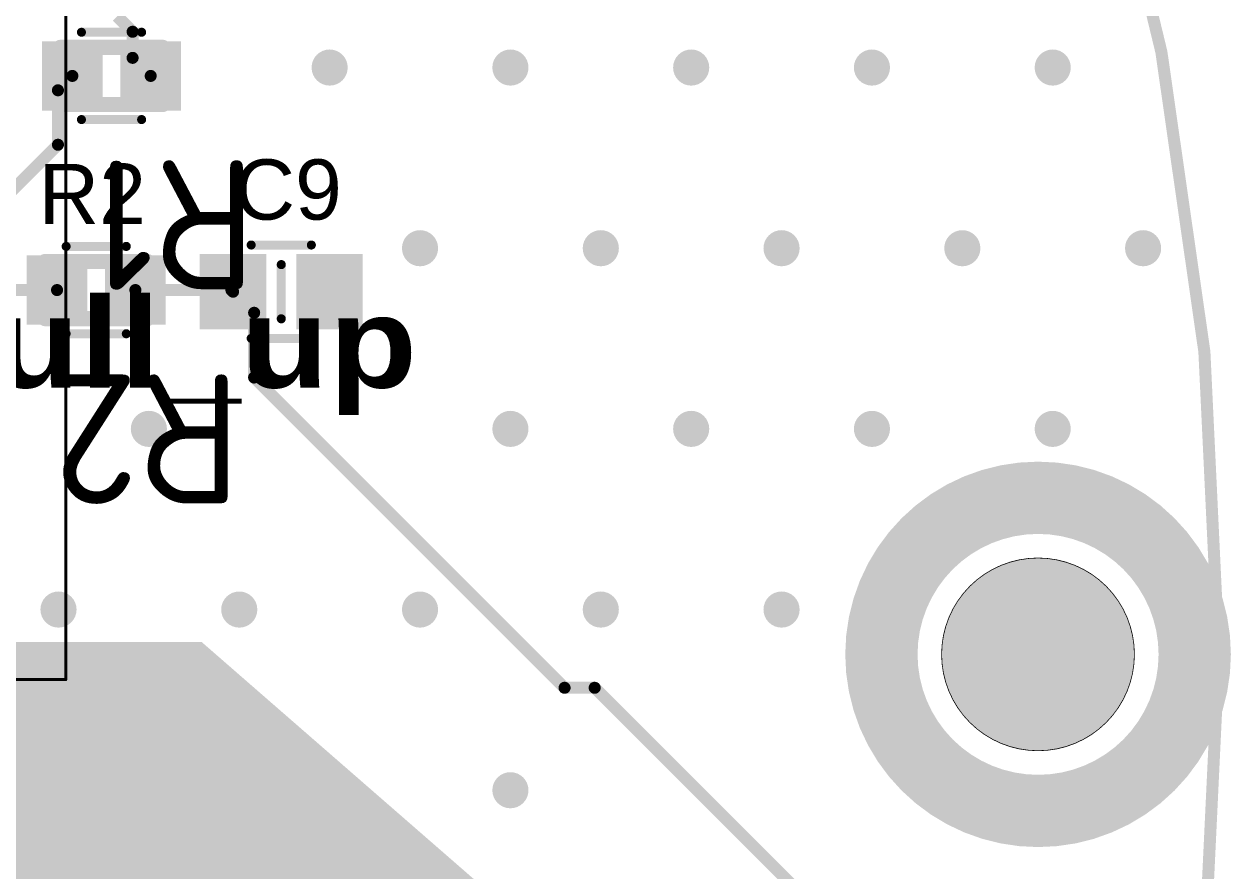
# Model space of a CAD drawing. Header units: inches. Extents: x 0 to 106, y 0 to 106.
# Drawn here: x 86.18 to 106.21, y 49.41 to 63.47 of the extents above; entities that cross this region are included whole.
import ezdxf

# ---------------------------------------------------------------- set-up
doc = ezdxf.new("R2010")
doc.units = ezdxf.units.IN
for name, color, linetype in [('Assembly Notes', 76, 'Continuous'), ('Board shape', 56, 'Continuous'), ('Bottom Layer', 5, 'Continuous'), ('Keep-Out Layer', 6, 'Continuous'), ('Mechanical 1', 6, 'Continuous'), ('Mechanical 13', 56, 'Continuous'), ('Mechanical 15', 56, 'Continuous'), ('Pad Holes', 156, 'Continuous'), ('Top Layer', 1, 'Continuous'), ('Top Overlay', 2, 'Continuous'), ('Top Paste', 8, 'Continuous'), ('Top Solder', 216, 'Continuous'), ('Via Holes', 16, 'Continuous')]:
    doc.layers.add(name, color=color, linetype=linetype)
doc.styles.add('Arial', font='', dxfattribs={"height": 0.2})
doc.styles.add('Arial Black', font='', dxfattribs={"height": 0.2})
doc.styles.add('GOST type B', font='', dxfattribs={"height": 0.2})
doc.styles.get('Arial').set_extended_font_data('Arial')
doc.styles.get('Arial Black').set_extended_font_data('Arial Black')
doc.styles.get('GOST type B').set_extended_font_data('GOST type B')

# ---------------------------------------------------------------- blocks, each defined once
blk = doc.blocks.new('M_____430450218_5')
at = {"layer": 'Top Layer'}
for points in [[(-0.635, 5.97), (0.635, 5.97), (0.635, 3.43), (-0.635, 3.43)], [(-5.6, 0.825), (-2.17, 0.825), (-2.17, -0.825), (-5.6, -0.825)], [(2.17, 0.825), (5.6, 0.825), (5.6, -0.825), (2.17, -0.825)], [(-0.635, -3.43), (0.635, -3.43), (0.635, -5.97), (-0.635, -5.97)]]:
    blk.add_hatch(color=1, dxfattribs=at).paths.add_polyline_path(points)
at = {"layer": 'Top Paste'}
for points in [[(-0.635, 5.97), (0.635, 5.97), (0.635, 3.43), (-0.635, 3.43)], [(-5.6, 0.825), (-2.17, 0.825), (-2.17, -0.825), (-5.6, -0.825)], [(2.17, 0.825), (5.6, 0.825), (5.6, -0.825), (2.17, -0.825)], [(-0.635, -3.43), (0.635, -3.43), (0.635, -5.97), (-0.635, -5.97)]]:
    blk.add_hatch(color=8, dxfattribs=at).paths.add_polyline_path(points)
at = {"layer": 'Top Solder'}
for points in [[(-0.711, 6.046), (0.711, 6.046), (0.711, 3.354), (-0.711, 3.354)], [(-5.676, 0.901), (-2.094, 0.901), (-2.094, -0.901), (-5.676, -0.901)], [(2.094, 0.901), (5.676, 0.901), (5.676, -0.901), (2.094, -0.901)], [(-0.711, -3.354), (0.711, -3.354), (0.711, -6.046), (-0.711, -6.046)]]:
    blk.add_hatch(color=216, dxfattribs=at).paths.add_polyline_path(points)
at = {"layer": 'Mechanical 13'}
for points in [[(-5.325, 5.6, 0.127, 0.127, 0), (-5.325, -5.6, 0.127, 0.127, 0)], [(-5.325, 5.6, 0.127, 0.127, 0), (5.325, 5.6, 0.127, 0.127, 0)], [(5.325, 5.6, 0.127, 0.127, 0), (5.325, -5.6, 0.127, 0.127, 0)], [(-0.454, -2.317, 0.127, 0.127, 0), (-0.054, -3.017, 0.127, 0.127, 0)], [(-0.454, -2.317, 0.127, 0.127, 0), (0.346, -2.317, 0.127, 0.127, 0)], [(0.346, -2.317, 0.127, 0.127, 0), (-0.054, -3.017, 0.127, 0.127, 0)], [(-5.325, -5.6, 0.127, 0.127, 0), (5.325, -5.6, 0.127, 0.127, 0)]]:
    blk.add_lwpolyline(points, format="xyseb", dxfattribs=at)
for points in [[(-5.357, 5.6, 0.0635, 0.0635, 1), (-5.293, 5.6, 0.0635, 0.0635, 1)], [(-5.357, 5.6, 0.0635, 0.0635, 1), (-5.293, 5.6, 0.0635, 0.0635, 1)], [(5.293, 5.6, 0.0635, 0.0635, 1), (5.357, 5.6, 0.0635, 0.0635, 1)], [(5.293, 5.6, 0.0635, 0.0635, 1), (5.357, 5.6, 0.0635, 0.0635, 1)], [(-0.486, -2.317, 0.0635, 0.0635, 1), (-0.422, -2.317, 0.0635, 0.0635, 1)], [(-0.486, -2.317, 0.0635, 0.0635, 1), (-0.422, -2.317, 0.0635, 0.0635, 1)], [(0.314, -2.317, 0.0635, 0.0635, 1), (0.378, -2.317, 0.0635, 0.0635, 1)], [(0.314, -2.317, 0.0635, 0.0635, 1), (0.378, -2.317, 0.0635, 0.0635, 1)], [(-0.086, -3.017, 0.0635, 0.0635, 1), (-0.022, -3.017, 0.0635, 0.0635, 1)], [(-0.086, -3.017, 0.0635, 0.0635, 1), (-0.022, -3.017, 0.0635, 0.0635, 1)], [(-5.357, -5.6, 0.0635, 0.0635, 1), (-5.293, -5.6, 0.0635, 0.0635, 1)], [(-5.357, -5.6, 0.0635, 0.0635, 1), (-5.293, -5.6, 0.0635, 0.0635, 1)], [(5.293, -5.6, 0.0635, 0.0635, 1), (5.357, -5.6, 0.0635, 0.0635, 1)], [(5.293, -5.6, 0.0635, 0.0635, 1), (5.357, -5.6, 0.0635, 0.0635, 1)]]:
    blk.add_lwpolyline(points, format="xyseb", close=True, dxfattribs=at)
at = {"layer": 'Mechanical 15'}
for points in [[(-6.595, 6.87, 0.05, 0.05, 0), (6.595, 6.87, 0.05, 0.05, 0)], [(-6.595, 6.87, 0.05, 0.05, 0), (-6.595, -6.87, 0.05, 0.05, 0)], [(6.595, 6.87, 0.05, 0.05, 0), (6.595, -6.87, 0.05, 0.05, 0)], [(-6.595, -6.87, 0.05, 0.05, 0), (6.595, -6.87, 0.05, 0.05, 0)]]:
    blk.add_lwpolyline(points, format="xyseb", dxfattribs=at)
for points in [[(-6.608, 6.87, 0.025, 0.025, 1), (-6.583, 6.87, 0.025, 0.025, 1)], [(-6.608, 6.87, 0.025, 0.025, 1), (-6.583, 6.87, 0.025, 0.025, 1)], [(6.583, 6.87, 0.025, 0.025, 1), (6.608, 6.87, 0.025, 0.025, 1)], [(6.583, 6.87, 0.025, 0.025, 1), (6.608, 6.87, 0.025, 0.025, 1)], [(-6.608, -6.87, 0.025, 0.025, 1), (-6.583, -6.87, 0.025, 0.025, 1)], [(-6.608, -6.87, 0.025, 0.025, 1), (-6.583, -6.87, 0.025, 0.025, 1)], [(6.583, -6.87, 0.025, 0.025, 1), (6.608, -6.87, 0.025, 0.025, 1)], [(6.583, -6.87, 0.025, 0.025, 1), (6.608, -6.87, 0.025, 0.025, 1)]]:
    blk.add_lwpolyline(points, format="xyseb", close=True, dxfattribs=at)
at = {"layer": 'Top Overlay'}
for points in [[(-3.556, 3.429, 0.127, 0.127, 0), (-3.556, 1.145, 0.127, 0.127, 0)], [(-3.556, 3.429, 0.127, 0.127, 0), (-0.955, 3.429, 0.127, 0.127, 0)], [(0.955, 3.429, 0.127, 0.127, 0), (3.556, 3.429, 0.127, 0.127, 0)], [(3.556, 3.429, 0.127, 0.127, 0), (3.556, 1.145, 0.127, 0.127, 0)], [(-3.556, -1.145, 0.127, 0.127, 0), (-3.556, -3.937, 0.127, 0.127, 0)], [(3.556, -1.145, 0.127, 0.127, 0), (3.556, -3.937, 0.127, 0.127, 0)], [(-0.454, -2.317, 0.127, 0.127, 0), (-0.054, -3.017, 0.127, 0.127, 0)], [(-0.454, -2.317, 0.127, 0.127, 0), (0.346, -2.317, 0.127, 0.127, 0)], [(0.346, -2.317, 0.127, 0.127, 0), (-0.054, -3.017, 0.127, 0.127, 0)], [(-3.556, -3.937, 0.127, 0.127, 0), (-0.955, -3.937, 0.127, 0.127, 0)], [(0.955, -3.937, 0.127, 0.127, 0), (3.556, -3.937, 0.127, 0.127, 0)]]:
    blk.add_lwpolyline(points, format="xyseb", dxfattribs=at)
for points in [[(-3.588, 3.429, 0.0635, 0.0635, 1), (-3.524, 3.429, 0.0635, 0.0635, 1)], [(-3.588, 3.429, 0.0635, 0.0635, 1), (-3.524, 3.429, 0.0635, 0.0635, 1)], [(-0.987, 3.429, 0.0635, 0.0635, 1), (-0.923, 3.429, 0.0635, 0.0635, 1)], [(0.923, 3.429, 0.0635, 0.0635, 1), (0.987, 3.429, 0.0635, 0.0635, 1)], [(3.524, 3.429, 0.0635, 0.0635, 1), (3.588, 3.429, 0.0635, 0.0635, 1)], [(3.524, 3.429, 0.0635, 0.0635, 1), (3.588, 3.429, 0.0635, 0.0635, 1)], [(-3.588, 1.145, 0.0635, 0.0635, 1), (-3.524, 1.145, 0.0635, 0.0635, 1)], [(3.524, 1.145, 0.0635, 0.0635, 1), (3.588, 1.145, 0.0635, 0.0635, 1)], [(-3.588, -1.145, 0.0635, 0.0635, 1), (-3.524, -1.145, 0.0635, 0.0635, 1)], [(3.524, -1.145, 0.0635, 0.0635, 1), (3.588, -1.145, 0.0635, 0.0635, 1)], [(-0.486, -2.317, 0.0635, 0.0635, 1), (-0.422, -2.317, 0.0635, 0.0635, 1)], [(-0.486, -2.317, 0.0635, 0.0635, 1), (-0.422, -2.317, 0.0635, 0.0635, 1)], [(0.314, -2.317, 0.0635, 0.0635, 1), (0.378, -2.317, 0.0635, 0.0635, 1)], [(0.314, -2.317, 0.0635, 0.0635, 1), (0.378, -2.317, 0.0635, 0.0635, 1)], [(-0.086, -3.017, 0.0635, 0.0635, 1), (-0.022, -3.017, 0.0635, 0.0635, 1)], [(-0.086, -3.017, 0.0635, 0.0635, 1), (-0.022, -3.017, 0.0635, 0.0635, 1)], [(-3.588, -3.937, 0.0635, 0.0635, 1), (-3.524, -3.937, 0.0635, 0.0635, 1)], [(-3.588, -3.937, 0.0635, 0.0635, 1), (-3.524, -3.937, 0.0635, 0.0635, 1)], [(-0.987, -3.937, 0.0635, 0.0635, 1), (-0.923, -3.937, 0.0635, 0.0635, 1)], [(0.923, -3.937, 0.0635, 0.0635, 1), (0.987, -3.937, 0.0635, 0.0635, 1)], [(3.524, -3.937, 0.0635, 0.0635, 1), (3.588, -3.937, 0.0635, 0.0635, 1)], [(3.524, -3.937, 0.0635, 0.0635, 1), (3.588, -3.937, 0.0635, 0.0635, 1)]]:
    blk.add_lwpolyline(points, format="xyseb", close=True, dxfattribs=at)
blk = doc.blocks.new('0603R_14')
at = {"layer": 'Top Layer'}
for points in [[(-1.05, -0.475), (-1.05, 0.475), (-0.25, 0.475), (-0.25, -0.475)], [(0.25, -0.475), (0.25, 0.475), (1.05, 0.475), (1.05, -0.475)]]:
    blk.add_hatch(color=1, dxfattribs=at).paths.add_polyline_path(points)
at = {"layer": 'Top Paste'}
for points in [[(-1.05, -0.475), (-1.05, 0.475), (-0.25, 0.475), (-0.25, -0.475)], [(0.25, -0.475), (0.25, 0.475), (1.05, 0.475), (1.05, -0.475)]]:
    blk.add_hatch(color=8, dxfattribs=at).paths.add_polyline_path(points)
at = {"layer": 'Top Solder'}
for points in [[(-1.152, -0.577), (-1.152, 0.577), (-0.148, 0.577), (-0.148, -0.577)], [(0.148, -0.577), (0.148, 0.577), (1.152, 0.577), (1.152, -0.577)]]:
    blk.add_hatch(color=216, dxfattribs=at).paths.add_polyline_path(points)
at = {"layer": 'Assembly Notes'}
for points in [[(0.85, 0.475, 0.25, 0.25, 0), (-0.85, 0.475, 0.25, 0.25, 0)], [(-0.85, 0.475, 0.25, 0.25, 0), (-0.85, -0.475, 0.25, 0.25, 0)], [(0.85, 0.475, 0.25, 0.25, 0), (0.85, -0.475, 0.25, 0.25, 0)], [(0.85, -0.475, 0.25, 0.25, 0), (-0.85, -0.475, 0.25, 0.25, 0)]]:
    blk.add_lwpolyline(points, format="xyseb", dxfattribs=at)
for points in [[(-0.913, 0.475, 0.125, 0.125, 1), (-0.788, 0.475, 0.125, 0.125, 1)], [(-0.913, 0.475, 0.125, 0.125, 1), (-0.788, 0.475, 0.125, 0.125, 1)], [(0.787, 0.475, 0.125, 0.125, 1), (0.912, 0.475, 0.125, 0.125, 1)], [(0.787, 0.475, 0.125, 0.125, 1), (0.912, 0.475, 0.125, 0.125, 1)], [(-0.913, -0.475, 0.125, 0.125, 1), (-0.788, -0.475, 0.125, 0.125, 1)], [(-0.913, -0.475, 0.125, 0.125, 1), (-0.788, -0.475, 0.125, 0.125, 1)], [(0.787, -0.475, 0.125, 0.125, 1), (0.912, -0.475, 0.125, 0.125, 1)], [(0.787, -0.475, 0.125, 0.125, 1), (0.912, -0.475, 0.125, 0.125, 1)]]:
    blk.add_lwpolyline(points, format="xyseb", close=True, dxfattribs=at)
at = {"layer": 'Top Overlay'}
for points in [[(0.5, 0.725, 0.15, 0.15, 0), (-0.5, 0.725, 0.15, 0.15, 0)], [(0.5, -0.725, 0.15, 0.15, 0), (-0.5, -0.725, 0.15, 0.15, 0)]]:
    blk.add_lwpolyline(points, format="xyseb", dxfattribs=at)
for points in [[(-0.537, 0.725, 0.075, 0.075, 1), (-0.462, 0.725, 0.075, 0.075, 1)], [(0.462, 0.725, 0.075, 0.075, 1), (0.537, 0.725, 0.075, 0.075, 1)], [(-0.537, -0.725, 0.075, 0.075, 1), (-0.462, -0.725, 0.075, 0.075, 1)], [(0.462, -0.725, 0.075, 0.075, 1), (0.537, -0.725, 0.075, 0.075, 1)]]:
    blk.add_lwpolyline(points, format="xyseb", close=True, dxfattribs=at)
at = {"layer": 'Assembly Notes', "style": 'GOST type B'}
blk.add_text('R2', height=2.15, dxfattribs=at).set_placement((-2.4, 1.4))
blk = doc.blocks.new('0603R_15')
at = {"layer": 'Top Layer'}
for points in [[(-1.05, -0.475), (-1.05, 0.475), (-0.25, 0.475), (-0.25, -0.475)], [(0.25, -0.475), (0.25, 0.475), (1.05, 0.475), (1.05, -0.475)]]:
    blk.add_hatch(color=1, dxfattribs=at).paths.add_polyline_path(points)
at = {"layer": 'Top Paste'}
for points in [[(-1.05, -0.475), (-1.05, 0.475), (-0.25, 0.475), (-0.25, -0.475)], [(0.25, -0.475), (0.25, 0.475), (1.05, 0.475), (1.05, -0.475)]]:
    blk.add_hatch(color=8, dxfattribs=at).paths.add_polyline_path(points)
at = {"layer": 'Top Solder'}
for points in [[(-1.152, -0.577), (-1.152, 0.577), (-0.148, 0.577), (-0.148, -0.577)], [(0.148, -0.577), (0.148, 0.577), (1.152, 0.577), (1.152, -0.577)]]:
    blk.add_hatch(color=216, dxfattribs=at).paths.add_polyline_path(points)
at = {"layer": 'Assembly Notes'}
for points in [[(0.85, 0.475, 0.25, 0.25, 0), (-0.85, 0.475, 0.25, 0.25, 0)], [(-0.85, 0.475, 0.25, 0.25, 0), (-0.85, -0.475, 0.25, 0.25, 0)], [(0.85, 0.475, 0.25, 0.25, 0), (0.85, -0.475, 0.25, 0.25, 0)], [(0.85, -0.475, 0.25, 0.25, 0), (-0.85, -0.475, 0.25, 0.25, 0)]]:
    blk.add_lwpolyline(points, format="xyseb", dxfattribs=at)
for points in [[(-0.913, 0.475, 0.125, 0.125, 1), (-0.788, 0.475, 0.125, 0.125, 1)], [(-0.913, 0.475, 0.125, 0.125, 1), (-0.788, 0.475, 0.125, 0.125, 1)], [(0.787, 0.475, 0.125, 0.125, 1), (0.912, 0.475, 0.125, 0.125, 1)], [(0.787, 0.475, 0.125, 0.125, 1), (0.912, 0.475, 0.125, 0.125, 1)], [(-0.913, -0.475, 0.125, 0.125, 1), (-0.788, -0.475, 0.125, 0.125, 1)], [(-0.913, -0.475, 0.125, 0.125, 1), (-0.788, -0.475, 0.125, 0.125, 1)], [(0.787, -0.475, 0.125, 0.125, 1), (0.912, -0.475, 0.125, 0.125, 1)], [(0.787, -0.475, 0.125, 0.125, 1), (0.912, -0.475, 0.125, 0.125, 1)]]:
    blk.add_lwpolyline(points, format="xyseb", close=True, dxfattribs=at)
at = {"layer": 'Top Overlay'}
for points in [[(0.5, 0.725, 0.15, 0.15, 0), (-0.5, 0.725, 0.15, 0.15, 0)], [(0.5, -0.725, 0.15, 0.15, 0), (-0.5, -0.725, 0.15, 0.15, 0)]]:
    blk.add_lwpolyline(points, format="xyseb", dxfattribs=at)
for points in [[(-0.537, 0.725, 0.075, 0.075, 1), (-0.462, 0.725, 0.075, 0.075, 1)], [(0.462, 0.725, 0.075, 0.075, 1), (0.537, 0.725, 0.075, 0.075, 1)], [(-0.537, -0.725, 0.075, 0.075, 1), (-0.462, -0.725, 0.075, 0.075, 1)], [(0.462, -0.725, 0.075, 0.075, 1), (0.537, -0.725, 0.075, 0.075, 1)]]:
    blk.add_lwpolyline(points, format="xyseb", close=True, dxfattribs=at)
at = {"layer": 'Assembly Notes', "style": 'GOST type B'}
blk.add_text('R1', height=2.15, dxfattribs=at).set_placement((-2.4, 1.4))
blk = doc.blocks.new('0603C_19')
at = {"layer": 'Top Layer'}
for points in [[(-1.25, -0.525), (-1.25, 0.525), (-0.35, 0.525), (-0.35, -0.525)], [(0.35, -0.525), (0.35, 0.525), (1.25, 0.525), (1.25, -0.525)]]:
    blk.add_hatch(color=1, dxfattribs=at).paths.add_polyline_path(points)
at = {"layer": 'Top Paste'}
for points in [[(-1.25, -0.525), (-1.25, 0.525), (-0.35, 0.525), (-0.35, -0.525)], [(0.35, -0.525), (0.35, 0.525), (1.25, 0.525), (1.25, -0.525)]]:
    blk.add_hatch(color=8, dxfattribs=at).paths.add_polyline_path(points)
at = {"layer": 'Top Solder'}
for points in [[(-1.352, -0.627), (-1.352, 0.627), (-0.248, 0.627), (-0.248, -0.627)], [(0.248, -0.627), (0.248, 0.627), (1.352, 0.627), (1.352, -0.627)]]:
    blk.add_hatch(color=216, dxfattribs=at).paths.add_polyline_path(points)
at = {"layer": 'Top Overlay'}
for points in [[(0.5, 0.775, 0.15, 0.15, 0), (-0.5, 0.775, 0.15, 0.15, 0)], [(0, 0.45, 0.15, 0.15, 0), (0, -0.45, 0.15, 0.15, 0)], [(0.5, -0.775, 0.15, 0.15, 0), (-0.5, -0.775, 0.15, 0.15, 0)]]:
    blk.add_lwpolyline(points, format="xyseb", dxfattribs=at)
for points in [[(-0.537, 0.775, 0.075, 0.075, 1), (-0.462, 0.775, 0.075, 0.075, 1)], [(0.462, 0.775, 0.075, 0.075, 1), (0.537, 0.775, 0.075, 0.075, 1)], [(-0.038, 0.45, 0.075, 0.075, 1), (0.038, 0.45, 0.075, 0.075, 1)], [(-0.038, -0.45, 0.075, 0.075, 1), (0.038, -0.45, 0.075, 0.075, 1)], [(-0.537, -0.775, 0.075, 0.075, 1), (-0.462, -0.775, 0.075, 0.075, 1)], [(0.462, -0.775, 0.075, 0.075, 1), (0.537, -0.775, 0.075, 0.075, 1)]]:
    blk.add_lwpolyline(points, format="xyseb", close=True, dxfattribs=at)

msp = doc.modelspace()

# ---------------------------------------------------------------- hatches: boundary and pattern name
at = {"layer": 'Bottom Layer'}
h = msp.add_hatch(color=5, dxfattribs=at)
edge = h.paths.add_edge_path()
edge.add_arc((91.25, 62.75), 0.3, 0, 360)
h = msp.add_hatch(color=5, dxfattribs=at)
edge = h.paths.add_edge_path()
edge.add_arc((94.25, 62.75), 0.3, 0, 360)
h = msp.add_hatch(color=5, dxfattribs=at)
edge = h.paths.add_edge_path()
edge.add_arc((97.25, 62.75), 0.3, 0, 360)
h = msp.add_hatch(color=5, dxfattribs=at)
edge = h.paths.add_edge_path()
edge.add_arc((100.25, 62.75), 0.3, 0, 360)
h = msp.add_hatch(color=5, dxfattribs=at)
edge = h.paths.add_edge_path()
edge.add_arc((103.25, 62.75), 0.3, 0, 360)
h = msp.add_hatch(color=5, dxfattribs=at)
edge = h.paths.add_edge_path()
edge.add_arc((92.75, 59.75), 0.3, 0, 360)
h = msp.add_hatch(color=5, dxfattribs=at)
edge = h.paths.add_edge_path()
edge.add_arc((95.75, 59.75), 0.3, 0, 360)
h = msp.add_hatch(color=5, dxfattribs=at)
edge = h.paths.add_edge_path()
edge.add_arc((98.75, 59.75), 0.3, 0, 360)
h = msp.add_hatch(color=5, dxfattribs=at)
edge = h.paths.add_edge_path()
edge.add_arc((101.75, 59.75), 0.3, 0, 360)
h = msp.add_hatch(color=5, dxfattribs=at)
edge = h.paths.add_edge_path()
edge.add_arc((104.75, 59.75), 0.3, 0, 360)
h = msp.add_hatch(color=5, dxfattribs=at)
edge = h.paths.add_edge_path()
edge.add_arc((88.25, 56.75), 0.3, 0, 360)
h = msp.add_hatch(color=5, dxfattribs=at)
edge = h.paths.add_edge_path()
edge.add_arc((94.25, 56.75), 0.3, 0, 360)
h = msp.add_hatch(color=5, dxfattribs=at)
edge = h.paths.add_edge_path()
edge.add_arc((97.25, 56.75), 0.3, 0, 360)
h = msp.add_hatch(color=5, dxfattribs=at)
edge = h.paths.add_edge_path()
edge.add_arc((100.25, 56.75), 0.3, 0, 360)
h = msp.add_hatch(color=5, dxfattribs=at)
edge = h.paths.add_edge_path()
edge.add_arc((103.25, 56.75), 0.3, 0, 360)
h = msp.add_hatch(color=5, dxfattribs=at)
edge = h.paths.add_edge_path()
edge.add_arc((86.75, 53.75), 0.3, 0, 360)
h = msp.add_hatch(color=5, dxfattribs=at)
edge = h.paths.add_edge_path()
edge.add_arc((89.75, 53.75), 0.3, 0, 360)
h = msp.add_hatch(color=5, dxfattribs=at)
edge = h.paths.add_edge_path()
edge.add_arc((92.75, 53.75), 0.3, 0, 360)
h = msp.add_hatch(color=5, dxfattribs=at)
edge = h.paths.add_edge_path()
edge.add_arc((95.75, 53.75), 0.3, 0, 360)
h = msp.add_hatch(color=5, dxfattribs=at)
edge = h.paths.add_edge_path()
edge.add_arc((98.75, 53.75), 0.3, 0, 360)
h = msp.add_hatch(color=5, dxfattribs=at)
edge = h.paths.add_edge_path()
edge.add_arc((94.25, 50.75), 0.3, 0, 360)
at = {"layer": 'Pad Holes'}
h = msp.add_hatch(color=7, dxfattribs=at)
edge = h.paths.add_edge_path()
edge.add_arc((103.007, 53.006), 1.6, 0, 360)
at = {"layer": 'Top Layer'}
h = msp.add_hatch(color=1, dxfattribs=at)
edge = h.paths.add_edge_path()
edge.add_arc((91.25, 62.75), 0.3, 0, 360)
h = msp.add_hatch(color=1, dxfattribs=at)
edge = h.paths.add_edge_path()
edge.add_arc((94.25, 62.75), 0.3, 0, 360)
h = msp.add_hatch(color=1, dxfattribs=at)
edge = h.paths.add_edge_path()
edge.add_arc((97.25, 62.75), 0.3, 0, 360)
h = msp.add_hatch(color=1, dxfattribs=at)
edge = h.paths.add_edge_path()
edge.add_arc((100.25, 62.75), 0.3, 0, 360)
h = msp.add_hatch(color=1, dxfattribs=at)
edge = h.paths.add_edge_path()
edge.add_arc((103.25, 62.75), 0.3, 0, 360)
h = msp.add_hatch(color=1, dxfattribs=at)
edge = h.paths.add_edge_path()
edge.add_arc((92.75, 59.75), 0.3, 0, 360)
h = msp.add_hatch(color=1, dxfattribs=at)
edge = h.paths.add_edge_path()
edge.add_arc((95.75, 59.75), 0.3, 0, 360)
h = msp.add_hatch(color=1, dxfattribs=at)
edge = h.paths.add_edge_path()
edge.add_arc((98.75, 59.75), 0.3, 0, 360)
h = msp.add_hatch(color=1, dxfattribs=at)
edge = h.paths.add_edge_path()
edge.add_arc((101.75, 59.75), 0.3, 0, 360)
h = msp.add_hatch(color=1, dxfattribs=at)
edge = h.paths.add_edge_path()
edge.add_arc((104.75, 59.75), 0.3, 0, 360)
h = msp.add_hatch(color=1, dxfattribs=at)
edge = h.paths.add_edge_path()
edge.add_arc((88.25, 56.75), 0.3, 0, 360)
h = msp.add_hatch(color=1, dxfattribs=at)
edge = h.paths.add_edge_path()
edge.add_arc((94.25, 56.75), 0.3, 0, 360)
h = msp.add_hatch(color=1, dxfattribs=at)
edge = h.paths.add_edge_path()
edge.add_arc((97.25, 56.75), 0.3, 0, 360)
h = msp.add_hatch(color=1, dxfattribs=at)
edge = h.paths.add_edge_path()
edge.add_arc((100.25, 56.75), 0.3, 0, 360)
h = msp.add_hatch(color=1, dxfattribs=at)
edge = h.paths.add_edge_path()
edge.add_arc((103.25, 56.75), 0.3, 0, 360)
h = msp.add_hatch(color=1, dxfattribs=at)
edge = h.paths.add_edge_path()
edge.add_arc((86.75, 53.75), 0.3, 0, 360)
h = msp.add_hatch(color=1, dxfattribs=at)
edge = h.paths.add_edge_path()
edge.add_arc((89.75, 53.75), 0.3, 0, 360)
h = msp.add_hatch(color=1, dxfattribs=at)
edge = h.paths.add_edge_path()
edge.add_arc((92.75, 53.75), 0.3, 0, 360)
h = msp.add_hatch(color=1, dxfattribs=at)
edge = h.paths.add_edge_path()
edge.add_arc((95.75, 53.75), 0.3, 0, 360)
h = msp.add_hatch(color=1, dxfattribs=at)
edge = h.paths.add_edge_path()
edge.add_arc((98.75, 53.75), 0.3, 0, 360)
msp.add_hatch(color=1, dxfattribs=at).paths.add_polyline_path([(87.927, 47.15), (54.993, 47.15), (54.993, 50.76), (55.53, 50.76), (55.53, 51.625), (54.565, 51.625), (54.565, 51.825), (55.53, 51.825), (55.53, 52.69), (54.993, 52.69), (54.993, 53.213), (87.927, 53.213)])
h = msp.add_hatch(color=1, dxfattribs=at)
h.paths.add_polyline_path([(89.124, 53.213), (96.012, 47.21), (96.012, 39.366), (95.885, 39.06), (95.76, 38.54), (95.718, 38.006), (95.72, 37.98), (95.619, 37.87), (90.424, 37.87), (90.424, 44.632), (87.831, 47.15), (87.831, 53.213)])
h.paths.add_polyline_path([(94.675, 41.958), (93.3, 41.958), (93.3, 40.583), (94.675, 40.583)], flags=0)
h.paths.add_polyline_path([(93.1, 41.958), (91.725, 41.958), (91.725, 40.583), (93.1, 40.583)], flags=0)
h.paths.add_polyline_path([(94.675, 40.383), (93.3, 40.383), (93.3, 39.008), (94.675, 39.008)], flags=0)
h.paths.add_polyline_path([(93.1, 40.383), (91.725, 40.383), (91.725, 39.008), (93.1, 39.008)], flags=0)
h = msp.add_hatch(color=1, dxfattribs=at)
edge = h.paths.add_edge_path()
edge.add_arc((94.25, 50.75), 0.3, 0, 360)
at = {"layer": 'Via Holes'}
h = msp.add_hatch(color=7, dxfattribs=at)
edge = h.paths.add_edge_path()
edge.add_arc((91.25, 62.75), 0.15, 0, 360)
h = msp.add_hatch(color=7, dxfattribs=at)
edge = h.paths.add_edge_path()
edge.add_arc((94.25, 62.75), 0.15, 0, 360)
h = msp.add_hatch(color=7, dxfattribs=at)
edge = h.paths.add_edge_path()
edge.add_arc((97.25, 62.75), 0.15, 0, 360)
h = msp.add_hatch(color=7, dxfattribs=at)
edge = h.paths.add_edge_path()
edge.add_arc((100.25, 62.75), 0.15, 0, 360)
h = msp.add_hatch(color=7, dxfattribs=at)
edge = h.paths.add_edge_path()
edge.add_arc((103.25, 62.75), 0.15, 0, 360)
h = msp.add_hatch(color=7, dxfattribs=at)
edge = h.paths.add_edge_path()
edge.add_arc((92.75, 59.75), 0.15, 0, 360)
h = msp.add_hatch(color=7, dxfattribs=at)
edge = h.paths.add_edge_path()
edge.add_arc((95.75, 59.75), 0.15, 0, 360)
h = msp.add_hatch(color=7, dxfattribs=at)
edge = h.paths.add_edge_path()
edge.add_arc((98.75, 59.75), 0.15, 0, 360)
h = msp.add_hatch(color=7, dxfattribs=at)
edge = h.paths.add_edge_path()
edge.add_arc((101.75, 59.75), 0.15, 0, 360)
h = msp.add_hatch(color=7, dxfattribs=at)
edge = h.paths.add_edge_path()
edge.add_arc((104.75, 59.75), 0.15, 0, 360)
h = msp.add_hatch(color=7, dxfattribs=at)
edge = h.paths.add_edge_path()
edge.add_arc((88.25, 56.75), 0.15, 0, 360)
h = msp.add_hatch(color=7, dxfattribs=at)
edge = h.paths.add_edge_path()
edge.add_arc((94.25, 56.75), 0.15, 0, 360)
h = msp.add_hatch(color=7, dxfattribs=at)
edge = h.paths.add_edge_path()
edge.add_arc((97.25, 56.75), 0.15, 0, 360)
h = msp.add_hatch(color=7, dxfattribs=at)
edge = h.paths.add_edge_path()
edge.add_arc((100.25, 56.75), 0.15, 0, 360)
h = msp.add_hatch(color=7, dxfattribs=at)
edge = h.paths.add_edge_path()
edge.add_arc((103.25, 56.75), 0.15, 0, 360)
h = msp.add_hatch(color=7, dxfattribs=at)
edge = h.paths.add_edge_path()
edge.add_arc((86.75, 53.75), 0.15, 0, 360)
h = msp.add_hatch(color=7, dxfattribs=at)
edge = h.paths.add_edge_path()
edge.add_arc((89.75, 53.75), 0.15, 0, 360)
h = msp.add_hatch(color=7, dxfattribs=at)
edge = h.paths.add_edge_path()
edge.add_arc((92.75, 53.75), 0.15, 0, 360)
h = msp.add_hatch(color=7, dxfattribs=at)
edge = h.paths.add_edge_path()
edge.add_arc((95.75, 53.75), 0.15, 0, 360)
h = msp.add_hatch(color=7, dxfattribs=at)
edge = h.paths.add_edge_path()
edge.add_arc((98.75, 53.75), 0.15, 0, 360)
h = msp.add_hatch(color=7, dxfattribs=at)
edge = h.paths.add_edge_path()
edge.add_arc((94.25, 50.75), 0.15, 0, 360)

# ---------------------------------------------------------------- linework, layer by layer
at = {"layer": 'Board shape'}
msp.add_lwpolyline([(102.232, 72.648, 0.2, 0.2, -0.19214), (102.232, 33.365, 0.2, 0.2, 0)], format="xyseb", dxfattribs=at)
at = {"layer": 'Keep-Out Layer'}
for points in [[(105.607, 53.006, 1.2, 1.2, 1), (100.407, 53.006, 1.2, 1.2, 1)], [(100.107, 53.006, 0.6, 0.6, 1), (100.707, 53.006, 0.6, 0.6, 1)], [(105.307, 53.006, 0.6, 0.6, 1), (105.907, 53.006, 0.6, 0.6, 1)]]:
    msp.add_lwpolyline(points, format="xyseb", close=True, dxfattribs=at)
at = {"layer": 'Mechanical 1'}
for points in [[(104.606, 53.006, 0.0127, 0.0127, 1), (101.406, 53.006, 0.0127, 0.0127, 1)], [(101.403, 53.006, 0.00635, 0.00635, 1), (101.409, 53.006, 0.00635, 0.00635, 1)], [(104.603, 53.006, 0.00635, 0.00635, 1), (104.609, 53.006, 0.00635, 0.00635, 1)]]:
    msp.add_lwpolyline(points, format="xyseb", close=True, dxfattribs=at)
at = {"layer": 'Top Layer'}
for points in [[(87.725, 63.599, 0.2, 0.2, 0), (87.98, 63.344, 0.2, 0.2, 0)], [(87.98, 62.911, 0.2, 0.2, 0), (87.98, 63.344, 0.2, 0.2, 0)], [(87.98, 62.911, 0.2, 0.2, 0), (88.28, 62.611, 0.2, 0.2, 0)], [(86.741, 62.372, 0.2, 0.2, 0), (86.98, 62.611, 0.2, 0.2, 0)], [(86.741, 61.468, 0.2, 0.2, 0), (86.741, 62.372, 0.2, 0.2, 0)], [(85.273, 60, 0.2, 0.2, 0), (86.741, 61.468, 0.2, 0.2, 0)], [(84.837, 59.055, 0.2, 0.2, 0), (86.726, 59.055, 0.2, 0.2, 0)], [(88.026, 59.055, 0.2, 0.2, 0), (89.62, 59.055, 0.2, 0.2, 0)], [(89.62, 59.055, 0.2, 0.2, 0), (89.647, 59.028, 0.2, 0.2, 0)], [(89.647, 59.028, 0.2, 0.2, 0), (89.997, 58.678, 0.2, 0.2, 0)], [(89.997, 57.603, 0.2, 0.2, 0), (89.997, 58.678, 0.2, 0.2, 0)], [(89.997, 57.603, 0.2, 0.2, 0), (95.149, 52.451, 0.2, 0.2, 0)], [(95.149, 52.451, 0.2, 0.2, 0), (95.648, 52.451, 0.2, 0.2, 0)], [(95.648, 52.451, 0.2, 0.2, 0), (100.876, 47.223, 0.2, 0.2, 0)]]:
    msp.add_lwpolyline(points, format="xyseb", dxfattribs=at)
for points in [[(87.93, 63.344, 0.1, 0.1, 1), (88.03, 63.344, 0.1, 0.1, 1)], [(87.93, 63.344, 0.1, 0.1, 1), (88.03, 63.344, 0.1, 0.1, 1)], [(87.93, 62.911, 0.1, 0.1, 1), (88.03, 62.911, 0.1, 0.1, 1)], [(87.93, 62.911, 0.1, 0.1, 1), (88.03, 62.911, 0.1, 0.1, 1)], [(86.93, 62.611, 0.1, 0.1, 1), (87.03, 62.611, 0.1, 0.1, 1)], [(88.23, 62.611, 0.1, 0.1, 1), (88.33, 62.611, 0.1, 0.1, 1)], [(86.691, 62.372, 0.1, 0.1, 1), (86.791, 62.372, 0.1, 0.1, 1)], [(86.691, 62.372, 0.1, 0.1, 1), (86.791, 62.372, 0.1, 0.1, 1)], [(86.691, 61.468, 0.1, 0.1, 1), (86.791, 61.468, 0.1, 0.1, 1)], [(86.691, 61.468, 0.1, 0.1, 1), (86.791, 61.468, 0.1, 0.1, 1)], [(86.676, 59.055, 0.1, 0.1, 1), (86.776, 59.055, 0.1, 0.1, 1)], [(87.976, 59.055, 0.1, 0.1, 1), (88.076, 59.055, 0.1, 0.1, 1)], [(89.57, 59.055, 0.1, 0.1, 1), (89.67, 59.055, 0.1, 0.1, 1)], [(89.57, 59.055, 0.1, 0.1, 1), (89.67, 59.055, 0.1, 0.1, 1)], [(89.597, 59.028, 0.1, 0.1, 1), (89.697, 59.028, 0.1, 0.1, 1)], [(89.597, 59.028, 0.1, 0.1, 1), (89.697, 59.028, 0.1, 0.1, 1)], [(89.947, 58.678, 0.1, 0.1, 1), (90.047, 58.678, 0.1, 0.1, 1)], [(89.947, 58.678, 0.1, 0.1, 1), (90.047, 58.678, 0.1, 0.1, 1)], [(89.947, 57.603, 0.1, 0.1, 1), (90.047, 57.603, 0.1, 0.1, 1)], [(89.947, 57.603, 0.1, 0.1, 1), (90.047, 57.603, 0.1, 0.1, 1)], [(95.099, 52.451, 0.1, 0.1, 1), (95.199, 52.451, 0.1, 0.1, 1)], [(95.099, 52.451, 0.1, 0.1, 1), (95.199, 52.451, 0.1, 0.1, 1)], [(95.598, 52.451, 0.1, 0.1, 1), (95.698, 52.451, 0.1, 0.1, 1)], [(95.598, 52.451, 0.1, 0.1, 1), (95.698, 52.451, 0.1, 0.1, 1)]]:
    msp.add_lwpolyline(points, format="xyseb", close=True, dxfattribs=at)

# ---------------------------------------------------------------- block references
for name, p, rotation in [('M_____430450218_5', (80, 59.182), 90), ('0603R_15', (87.63, 62.611), 180), ('0603R_14', (87.376, 59.055), 180), ('0603C_19', (90.447, 59.028), 180)]:
    msp.add_blockref(name, p, dxfattribs=dict(rotation=rotation))

# ---------------------------------------------------------------- texts
at = {"layer": 'Top Overlay'}
for s, height, style, p in [('R2', 1, 'Arial', (86.417, 60.15)), ('C9', 1, 'Arial', (89.667, 60.225)), ('pull_up', 1.5, 'Arial Black', (84.175, 57.434))]:
    msp.add_text(s, height=height, dxfattribs=dict(at, style=style)).set_placement(p)

doc.saveas('drawing.dxf')
